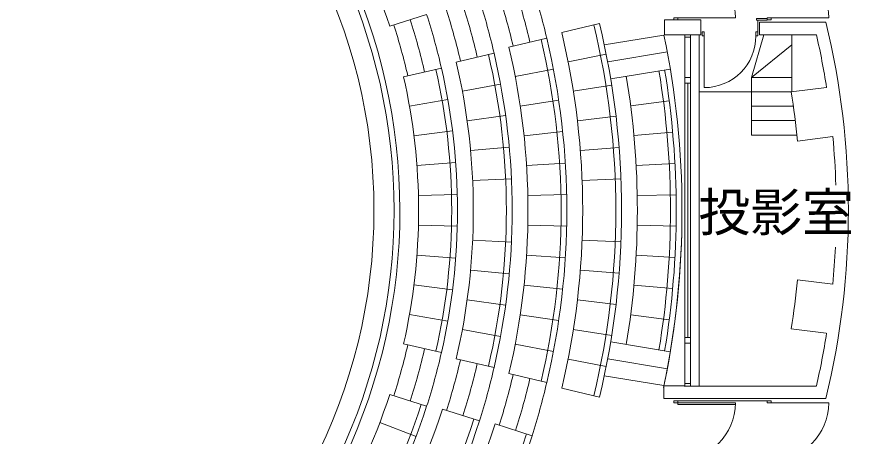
# Model space of a CAD drawing. Units: millimetres, scale not verified. Extents: x -45037 to 38963, y -31304 to 27496.
# Drawn here: x -5734 to 9081, y -5327 to 1970 of the extents above; entities that cross this region are included whole.
import ezdxf
from ezdxf.enums import TextEntityAlignment as Align

# ---------------------------------------------------------------- set-up
doc = ezdxf.new("R2010")
doc.units = ezdxf.units.MM
doc.header["$LTSCALE"] = 300
doc.layers.add('1-0_155', color=7, linetype='Continuous', lineweight=9)
doc.layers.add('1-A', color=7, linetype='Continuous')
doc.styles.add('HG創英角ｺﾞｼｯｸUB', font='')
doc.styles.get('HG創英角ｺﾞｼｯｸUB').set_extended_font_data('HG創英角ｺﾞｼｯｸUB')

msp = doc.modelspace()

# ---------------------------------------------------------------- linework, layer by layer
at = {"layer": '1-0_155'}
for p, q in [((738.2, 1808.8), (1380.7, 2015.9)), ((5674.6, 1954.7), (6744.6, 1954.7)), ((5674.6, 1919.7), (5674.6, 1954.7)), ((5744.6, 1954.7), (5744.6, 1919.7)), ((7295.7, 1954.7), (8365.7, 1954.7)), ((7365.7, 1954.7), (7365.7, 1919.7)), ((4382.3, 1859.4), (3725.9, 1702.3)), ((6141.6, 1919.7), (5510.9, 1919.7)), ((6141.6, 1919.7), (6141.7, 1658.2)), ((7135.1, 1643.7), (7135.1, 1913.4)), ((7162.7, 1879.4), (7162.7, 1658.7)), ((7162.7, 1879.4), (8315.8, 1879.4)), ((7365.7, 1919.7), (7295.7, 1919.7)), ((5503.3, 1657.1), (4466.5, 1485)), ((5865.9, -4446.8), (5865.9, 1658.2)), ((5965.9, -4446.8), (5965.9, 1658.2)), ((6115.9, 1658.2), (6115.9, -4446.8)), ((6165.1, 1643.7), (6165.1, 1713.7)), ((6165.1, 1643.7), (6200.1, 1643.7)), ((8152, 1658.7), (7162.7, 1658.7)), ((2810.5, 1445.3), (3467.4, 1600.5)), ((5965.9, 1618.2), (5865.9, 1618.2)), ((1895, 1188.3), (2552.4, 1341.3)), ((5564.2, 1363.1), (4525.2, 1190.7)), ((4499.1, 1325.6), (3837, 1194.3)), ((979.3, 931.3), (1637.4, 1081.6)), ((3582.2, 1064.2), (2919.4, 936.8)), ((4577.5, 895.2), (5613.4, 1067.2)), ((5865.9, 918.2), (5965.9, 918.2)), ((2664.9, 802.1), (2001.2, 679.3)), ((3928.2, 682.3), (4595, 787.7)), ((5965.9, 818.2), (5865.9, 818.2)), ((5915.9, 818.2), (5915.9, -3596.8)), ((7712.8, 668.3), (8328.2, 745.8)), ((1747.1, 538.9), (1082.4, 421.6)), ((3006.7, 424.2), (3674.4, 523.5)), ((5594.1, 512), (4924.6, 425.8)), ((7022.7, 419.6), (7750, 419.6)), ((2084.1, 166), (2752.7, 258.2)), ((4669.7, 246.4), (3999.3, 167.2)), ((7022.7, 169.6), (7782.5, 169.6)), ((1159.9, -92.6), (1829.7, -8.6)), ((3743.6, -20.6), (3072.4, -91.6)), ((4981.5, -91), (5653.7, -29.4)), ((7810.1, -80.4), (7022.7, -80.4)), ((8435.7, -107.4), (7820.2, -184.9)), ((2815.5, -289), (2143.4, -350.7)), ((4050.2, -350.3), (4723.1, -297.5)), ((1884.8, -559.5), (1211.7, -610)), ((3116.2, -609.8), (3789.9, -567.1)), ((5693.5, -572.7), (5019.5, -609.7)), ((2179, -869.4), (2853.3, -838.6)), ((4755.2, -843), (4080.7, -869.4)), ((1237.6, -1129.3), (1912.4, -1112.5)), ((3813, -1115.1), (3138.1, -1129.3)), ((5038.5, -1129.3), (5713.4, -1117)), ((1237.6, -1649.3), (1912.4, -1666.1)), ((3813, -1663.5), (3138.1, -1649.3)), ((5713.4, -1661.6), (5038.5, -1649.3)), ((2179, -1909.2), (2853.3, -1940)), ((4755.2, -1935.6), (4080.7, -1909.2)), ((1211.7, -2168.6), (1884.8, -2219.1)), ((3116.2, -2168.8), (3789.9, -2211.5)), ((5693.5, -2205.9), (5019.5, -2168.9)), ((2143.4, -2427.9), (2815.5, -2489.6)), ((4050.2, -2428.3), (4723.1, -2481.1)), ((7820.2, -2593.7), (8435.7, -2671.2)), ((1829.7, -2770), (1159.9, -2686)), ((3072.4, -2687), (3743.6, -2758)), ((4981.5, -2687.6), (5653.7, -2749.2)), ((2752.7, -3036.8), (2084.1, -2944.5)), ((3999.3, -2945.8), (4669.7, -3025)), ((1747.1, -3317.5), (1082.4, -3200.2)), ((3674.4, -3302.1), (3006.7, -3202.8)), ((4924.6, -3204.4), (5594.1, -3290.6)), ((2664.9, -3580.7), (2001.2, -3457.9)), ((4595, -3566.3), (3928.2, -3460.9)), ((7712.8, -3446.9), (8318.3, -3523.2)), ((5613.4, -3845.8), (4577.5, -3673.8)), ((5865.9, -3596.8), (5965.9, -3596.8)), ((5965.9, -3696.8), (5865.9, -3696.8)), ((979.3, -3709.9), (1637.4, -3860.2)), ((2919.4, -3715.4), (3582.2, -3842.8)), ((1895, -3966.9), (2552.4, -4119.9)), ((3837, -3972.9), (4499.1, -4104.2)), ((4525.2, -3969.3), (5564.2, -4141.7)), ((2810.5, -4223.9), (3467.4, -4379.1)), ((4466.5, -4263.6), (5500.9, -4435.3)), ((5500.9, -4426.8), (5500.9, -4658.3)), ((5500.9, -4436.8), (5855.9, -4436.8)), ((5855.9, -4436.8), (5855.9, -4446.8)), ((5865.9, -4396.8), (5965.9, -4396.8)), ((1380.7, -4794.5), (738.2, -4587.4)), ((3725.9, -4480.8), (4382.3, -4638)), ((8151.5, -4446.8), (5855.9, -4446.8)), ((5500.9, -4658.3), (8315.8, -4658.3)), ((7365.7, -4698.3), (5674.6, -4698.3)), ((5674.6, -4698.3), (5674.6, -4733.3)), ((5674.6, -4733.3), (6744.6, -4733.3)), ((7295.7, -4733.3), (7295.7, -4698.3)), ((8365.7, -4733.3), (7295.7, -4733.3)), ((7365.7, -4698.3), (7365.7, -4733.3)), ((2296.6, -5049.3), (1653.5, -4844.3)), ((566.4, -5078.2), (1197.7, -5317.1)), ((3212.3, -5304.5), (2568.6, -5101.2))]:
    msp.add_line(p, q, dxfattribs=at)
for points in [[(7295.7, 1954.7), (7295.7, 1913.4), (7111.6, 1913.4), (7111.6, 1943.4), (7295.7, 1943.4)], [(5510.9, 1919.7), (5510.9, 1658.2), (6141.7, 1658.2)], [(7722.7, 1658.7), (7722.7, 669.6), (6115.9, 669.6)], [(6200.1, 743.7), (6200.1, 1713.7), (6165.1, 1713.7)], [(7722.7, 919.6), (7022.7, 919.6), (7235.1, 1658.7)], [(7135.1, 1643.7), (7100.1, 1643.7), (7100.1, 1713.7), (7135.1, 1713.7)], [(7022.7, -80.4), (7022.7, 919.6), (7722.7, 1486.7)], [(6744.6, -4763.3), (5744.6, -4763.3), (5744.6, -4698.3)]]:
    msp.add_lwpolyline(points, dxfattribs=at)
for centre, radius, start, end in [((-184.1, -1389.3), 18250, 270, 90), ((-9184.1, -1389.3), 9650, 305.33004, 54.66996), ((-9184.1, -1389.3), 10100, 309.50727, 50.55971), ((-9184.1, -1389.3), 10000, 309.39316, 50.60684), ((-9184.1, -1389.3), 10425, 17.86488, 46.44704), ((5744.6, 1954.7), 1000, 0, 90), ((7365.7, 1954.7), 1000, 0, 90), ((-9184.1, -1389.3), 13000, 13.29633, 17.52777), ((-9184.1, -1389.3), 12700, 13.29633, 17.52777), ((-9184.1, -1389.3), 12050, 13.09732, 17.68224), ((-9184.1, -1389.3), 12400, 13.29633, 17.52777), ((-9184.1, -1389.3), 11450, 13.09732, 17.68224), ((-9184.1, -1389.3), 11750, 13.09732, 17.68224), ((-9184.1, -1389.3), 11100, 12.86186, 17.86488), ((-9184.1, -1389.3), 10500, 12.86186, 17.86488), ((-9184.1, -1389.3), 10800, 12.86186, 17.86488), ((-9184.1, -1389.3), 13850, 0, 13.46699), ((-9184.1, -1389.3), 13950, 0, 13.46699), ((-5184.1, -1389.3), 13890, 346.38919, 13.61081), ((-9184.1, -1389.3), 13275, 0, 13.46699), ((-9184.1, -1389.3), 15000, 0, 11.71803), ((6200.1, 1643.7), 900, 270, 0), ((-5184.1, -1389.3), 13680, 8.97926, 12.87414), ((-9184.1, -1389.3), 12900, 0, 13.29633), ((-9184.1, -1389.3), 13000, 0, 13.29633), ((-9184.1, -1389.3), 12050, 0, 13.09732), ((-9184.1, -1389.3), 12325, 0, 13.29633), ((-9184.1, -1389.3), 11375, 0, 13.09732), ((-9184.1, -1389.3), 11950, 0, 13.09732), ((-9184.1, -1389.3), 11000, 0, 12.86186), ((-9184.1, -1389.3), 11100, 0, 12.86186), ((-9184.1, -1389.3), 14900, 0, 9.42559), ((-9184.1, -1389.3), 10425, 0, 12.86186), ((-9184.1, -1389.3), 14225, 0, 9.42559), ((-9184.1, -1389.3), 14800, 0, 9.42559), ((-5184.1, -1389.3), 13060, 5.2912, 9.06481), ((-5184.1, -1389.3), 13680, 1.83756, 5.37674), ((-9184.1, -1389.3), 10425, 347.13814, 0), ((-9184.1, -1389.3), 11000, 347.13814, 0), ((-9184.1, -1389.3), 11100, 347.13814, 0), ((-9184.1, -1389.3), 11375, 346.90268, 0), ((-9184.1, -1389.3), 11950, 346.90268, 0), ((-9184.1, -1389.3), 12050, 346.90268, 0), ((-9184.1, -1389.3), 12325, 346.70367, 0), ((-9184.1, -1389.3), 12900, 346.70367, 0), ((-9184.1, -1389.3), 13000, 346.70367, 0), ((-9184.1, -1389.3), 13275, 346.53301, 0), ((-9184.1, -1389.3), 13850, 346.53301, 0), ((-9184.1, -1389.3), 13950, 346.53301, 0), ((-9184.1, -1389.3), 14225, 350.57441, 0), ((-9184.1, -1389.3), 14800, 350.57441, 0), ((-9184.1, -1389.3), 15000, 348.16061, 0), ((-9184.1, -1389.3), 14900, 350.57441, 0), ((-9184.1, -1389.3), 15000, 348.50159, 0), ((-5184.1, -1389.3), 13680, 354.62326, 357.31327), ((-5734.1, -1389.3), 18150, 270, 357.31936), ((-5734.1, -1389.3), 18250, 270, 357.33406), ((-5734.1, -1389.3), 18300, 270, 357.34134), ((-5734.1, -1389.3), 18300, 270, 357.34134), ((-5184.1, -1389.3), 13060, 350.93519, 354.7088), ((-5184.1, -1389.3), 13680, 347.11628, 351.01942), ((-9184.1, -1389.3), 10500, 342.13512, 347.13814), ((-9184.1, -1389.3), 10800, 342.13512, 347.13814), ((-9184.1, -1389.3), 11100, 342.13512, 347.13814), ((-9184.1, -1389.3), 11450, 342.31776, 346.90268), ((-9184.1, -1389.3), 11750, 342.31776, 346.90268), ((-9184.1, -1389.3), 12050, 342.31776, 346.90268), ((-9184.1, -1389.3), 12400, 342.47223, 346.70367), ((-9184.1, -1389.3), 12700, 342.47223, 346.70367), ((-9184.1, -1389.3), 13000, 342.47223, 346.70367), ((-9184.1, -1389.3), 10425, 313.55297, 342.13512), ((5744.6, -4733.3), 1000, 270, 0), ((7365.7, -4733.3), 1000, 270, 0), ((-9184.1, -1389.3), 11000, 313.55297, 342.13512), ((-9184.1, -1389.3), 11100, 313.55297, 342.13512), ((-9184.1, -1389.3), 11375, 313.50366, 342.31776), ((-9184.1, -1389.3), 11950, 313.50366, 342.31776), ((-9184.1, -1389.3), 12050, 313.50366, 342.31776), ((-9184.1, -1389.3), 12325, 313.46191, 342.47223), ((-9184.1, -1389.3), 12900, 313.46191, 342.47223), ((-9184.1, -1389.3), 13000, 313.46191, 342.47223)]:
    msp.add_arc(centre, radius, start, end, dxfattribs=at)

# ---------------------------------------------------------------- texts
at = {"layer": '1-A', "style": 'HG創英角ｺﾞｼｯｸUB'}
msp.add_text('投影室', height=659.8, dxfattribs=at).set_placement((6099.5, -1948.3), align=Align.BOTTOM_LEFT)

doc.saveas('drawing.dxf')
